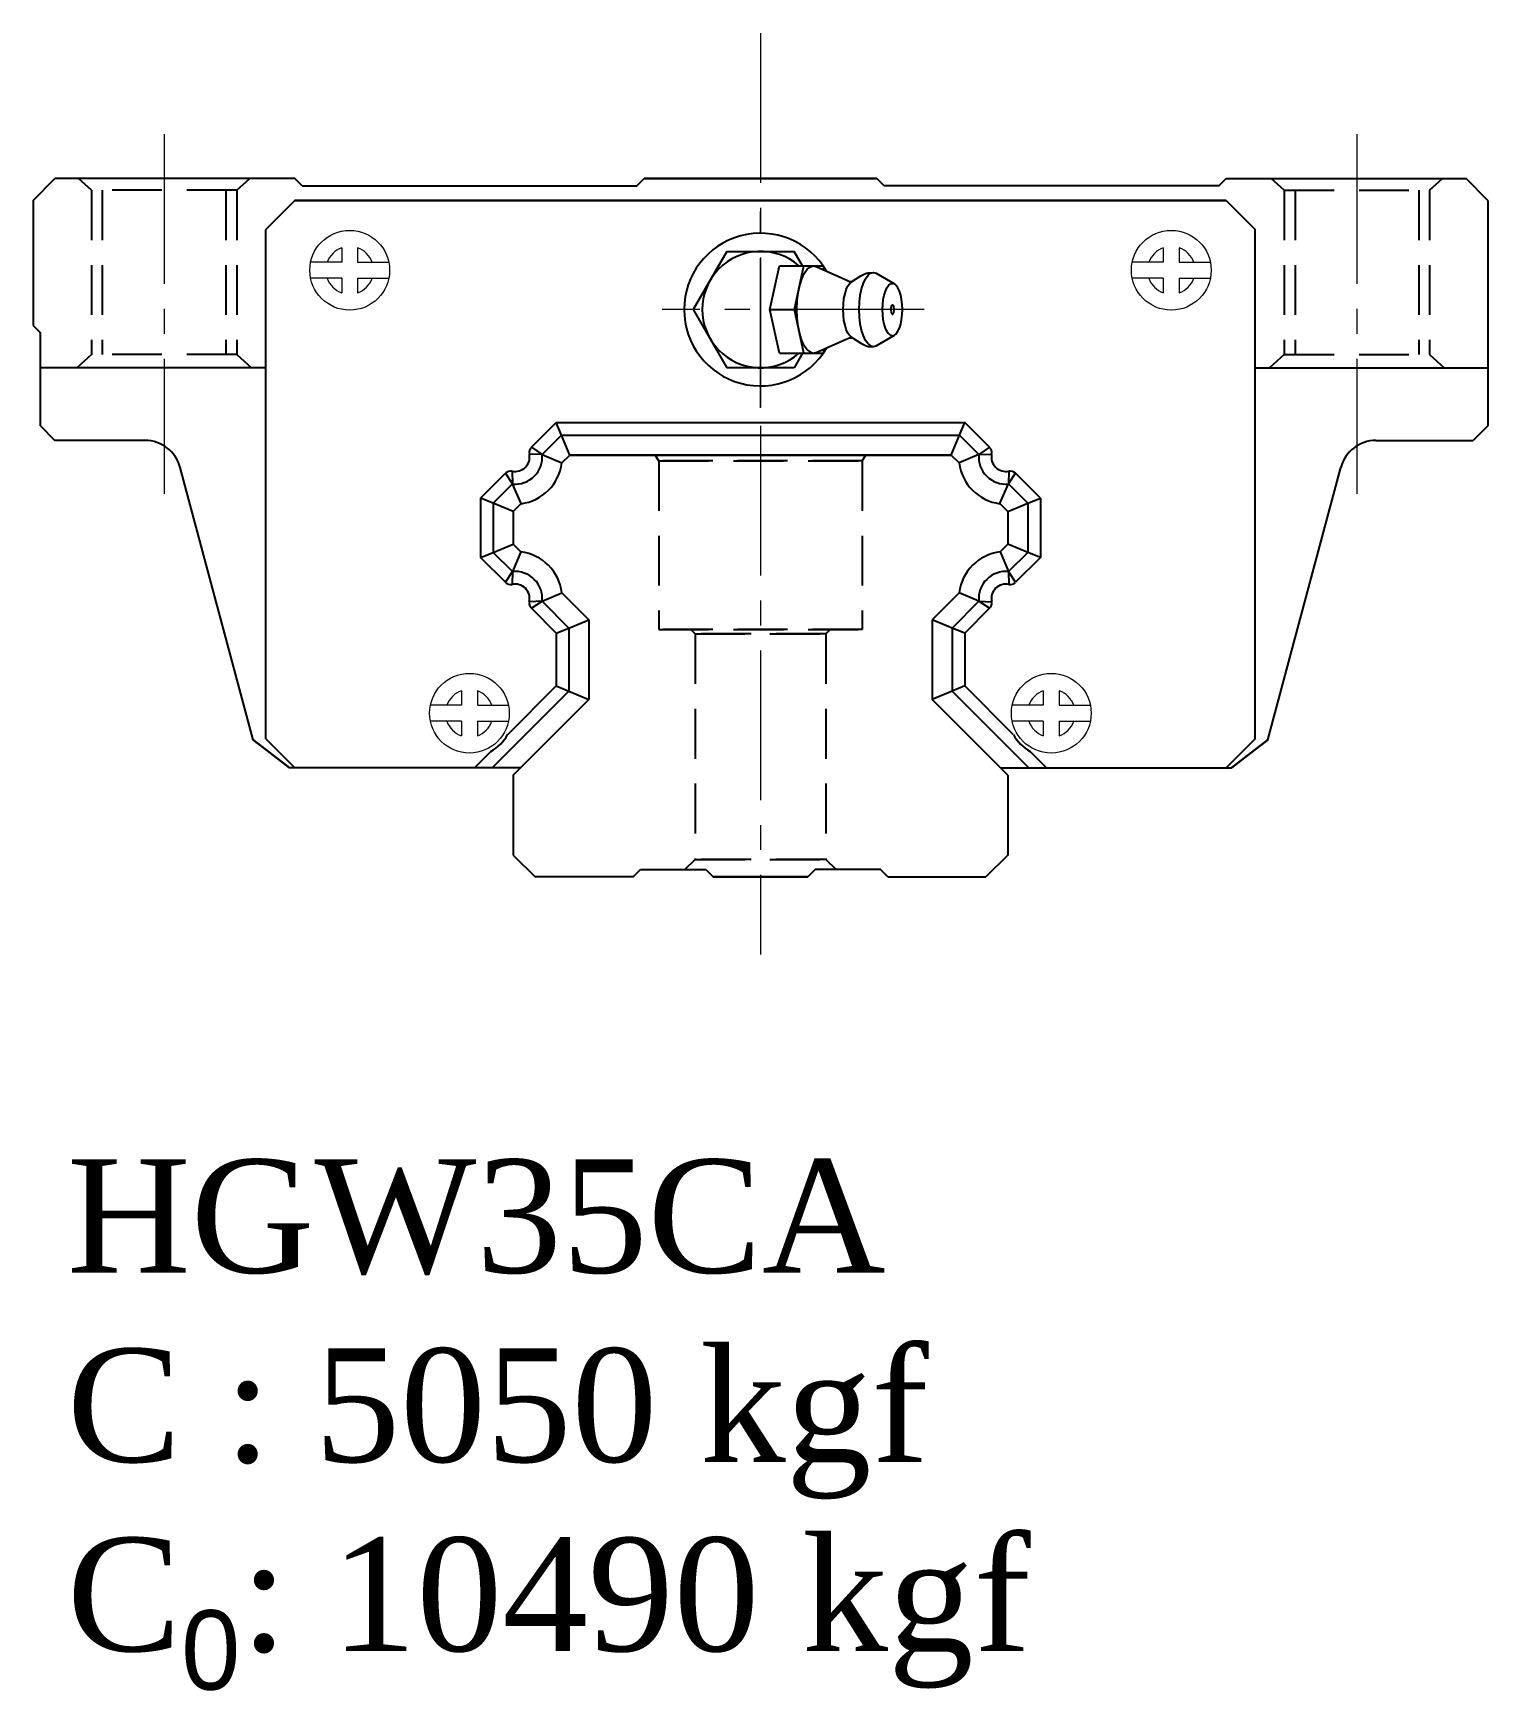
# Model space of a CAD drawing. Extents: x -50 to 289, y -63 to 183.
# Drawn here: x -50 to 50, y -63.4 to 50.5 of the extents above; entities that cross this region are included whole.
import ezdxf

# ---------------------------------------------------------------- set-up
doc = ezdxf.new("R2010")
doc.units = 0
doc.header["$LTSCALE"] = 2
doc.header["$MEASUREMENT"] = 0
doc.header["$PDSIZE"] = 0.001
doc.linetypes.add('CENTER2', pattern=[28.575, 19.05, -3.175, 3.175, -3.175])
doc.linetypes.add('DASHED2', pattern=[9.525, 6.35, -3.175])
doc.layers.get('0').update_dxf_attribs({"linetype": 'CONTINUOUS'})
doc.layers.add('中心線', color=4, linetype='CENTER2', lineweight=20)
doc.layers.add('指線', color=3, linetype='CONTINUOUS', lineweight=15)
doc.layers.add('虛線', color=6, linetype='DASHED2', plot=False)

msp = doc.modelspace()

# ---------------------------------------------------------------- linework, layer by layer
at = {"ltscale": 0.27}
for p, q in [((-50, 39, -12.5), (-48.5, 40.5, -12.5)), ((-50, 39, -12.5), (-48.5, 40.5, -12.5)), ((-32, 40.5, -12.5), (-48.5, 40.5, -12.5)), ((-32, 40.5, -12.5), (-48.5, 40.5, -12.5)), ((-31.5, 40, -12.5), (-32, 40.5, -12.5)), ((-31.5, 40, -12.5), (-32, 40.5, -12.5)), ((-31.5, 40, -12.5), (-8.5, 40, -12.5)), ((-31.5, 40, -12.5), (-8.5, 40, -12.5)), ((-8.5, 40, -12.5), (-8, 40.5, -12.5)), ((-8.5, 40, -12.5), (-8, 40.5, -12.5)), ((8, 40.5, -12.5), (-8, 40.5, -12.5)), ((-8, 40.5, -12.5), (8, 40.5, -12.5)), ((8.5, 40, -12.5), (8, 40.5, -12.5)), ((8.5, 40, -12.5), (8, 40.5, -12.5)), ((31.5, 40, -12.5), (8.5, 40, -12.5)), ((31.5, 40, -12.5), (8.5, 40, -12.5)), ((31.5, 40, -12.5), (32, 40.5, -12.5)), ((31.5, 40, -12.5), (32, 40.5, -12.5)), ((32, 40.5, -12.5), (48.5, 40.5, -12.5)), ((32, 40.5, -12.5), (48.5, 40.5, -12.5)), ((50, 39, -12.5), (48.5, 40.5, -12.5)), ((50, 39, -12.5), (48.5, 40.5, -12.5)), ((-50, 39, -12.5), (-50, 30.4, -12.5)), ((-32, 39, -12.5), (-34, 37, -12.5)), ((-32, 39, -12.5), (-34, 37, -12.5)), ((-32, 39, -12.5), (32, 39, -12.5)), ((32, 39, -12.5), (-32, 39, -12.5)), ((32, 39, -12.5), (34, 37, -12.5)), ((32, 39, -12.5), (34, 37, -12.5)), ((50, 39, -12.5), (50, 30.4, -12.5)), ((50, 39, -12.5), (50, 23.5, -12.5)), ((-34, 2, -12.5), (-34, 37, -12.5)), ((-34, 2, -12.5), (-34, 37, -12.5)), ((34, 2, -12.5), (34, 37, -12.5)), ((34, 2, -12.5), (34, 37, -12.5)), ((-2.31, 35.5, -12.5), (-4.62, 31.5, -12.5)), ((-2.31, 35.5, -12.5), (2.31, 35.5, -12.5)), ((2.89, 34.5, -12.5), (2.31, 35.5, -12.5)), ((0.64, 31.5, -12.5), (1.3, 34.5, -12.5)), ((1.3, 34.5, -12.5), (4.32, 34.5, -12.5)), ((2.33, 31.5, -12.5), (2.99, 34.5, -12.5)), ((3.01, 33.99, -12.5), (3.21, 34.27, -12.5)), ((3.21, 34.27, -12.5), (3.43, 34.44, -12.5)), ((3.43, 34.44, -12.5), (3.65, 34.5, -12.5)), ((3.65, 34.5, -12.5), (3.88, 34.44, -12.5)), ((3.88, 34.44, -12.5), (5.88, 33.54, -12.5)), ((4.38, 34.22, -12.5), (4.32, 34.5, -12.5)), ((2.59, 32.65, -12.5), (2.7, 33.17, -12.5)), ((2.7, 33.17, -12.5), (2.84, 33.62, -12.5)), ((2.84, 33.62, -12.5), (3.01, 33.99, -12.5)), ((5.88, 33.54, -12.5), (6.12, 33.44, -12.5)), ((5.9, 32.88, -12.5), (6.01, 33.12, -12.5)), ((6.01, 33.12, -12.5), (6.14, 33.3, -12.5)), ((6.12, 33.44, -12.5), (6.33, 33.45, -12.5)), ((6.14, 33.3, -12.5), (6.28, 33.41, -12.5)), ((6.28, 33.41, -12.5), (6.33, 33.45, -12.5)), ((6.33, 33.45, -12.5), (6.89, 33.81, -12.5)), ((6.72, 33.68, -12.5), (6.89, 33.81, -12.5)), ((6.89, 33.81, -12.5), (7.21, 33.98, -12.5)), ((6.95, 32.92, -12.5), (7.07, 33.31, -12.5)), ((7.07, 33.31, -12.5), (7.22, 33.62, -12.5)), ((7.21, 33.98, -12.5), (7.4, 34.03, -12.5)), ((7.22, 33.62, -12.5), (7.39, 33.86, -12.5)), ((7.39, 33.86, -12.5), (7.57, 34, -12.5)), ((7.4, 34.03, -12.5), (7.76, 34.05, -12.5)), ((7.57, 34, -12.5), (7.76, 34.05, -12.5)), ((7.76, 34.05, -12.5), (7.95, 34, -12.5)), ((7.95, 34, -12.5), (9.21, 33.26, -12.5)), ((8.69, 32.99, -12.5), (8.81, 33.16, -12.5)), ((8.81, 33.16, -12.5), (8.94, 33.26, -12.5)), ((8.94, 33.26, -12.5), (9.07, 33.29, -12.5)), ((9.07, 33.29, -12.5), (9.21, 33.26, -12.5)), ((9.21, 33.26, -12.5), (9.33, 33.16, -12.5)), ((9.45, 32.99, -12.5), (9.33, 33.16, -12.5)), ((2.5, 31.5, -12.5), (2.53, 32.09, -12.5)), ((2.53, 32.09, -12.5), (2.59, 32.65, -12.5)), ((5.7, 31.88, -12.5), (5.74, 32.25, -12.5)), ((5.74, 32.25, -12.5), (5.81, 32.58, -12.5)), ((5.81, 32.58, -12.5), (5.9, 32.88, -12.5)), ((6.79, 31.5, -12.5), (6.81, 32, -12.5)), ((6.81, 32, -12.5), (6.86, 32.48, -12.5)), ((6.86, 32.48, -12.5), (6.95, 32.92, -12.5)), ((8.4, 31.85, -12.5), (8.44, 32.19, -12.5)), ((8.44, 32.19, -12.5), (8.5, 32.5, -12.5)), ((8.5, 32.5, -12.5), (8.59, 32.77, -12.5)), ((8.59, 32.77, -12.5), (8.69, 32.99, -12.5)), ((9.56, 32.77, -12.5), (9.45, 32.99, -12.5)), ((9.64, 32.5, -12.5), (9.56, 32.77, -12.5)), ((9.7, 32.19, -12.5), (9.64, 32.5, -12.5)), ((9.74, 31.85, -12.5), (9.7, 32.19, -12.5)), ((-4.62, 31.5, -12.5), (-2.31, 27.5, -12.5)), ((0.64, 31.5, -12.5), (2.33, 31.5, -12.5)), ((1.3, 28.5, -12.5), (0.64, 31.5, -12.5)), ((2.99, 28.5, -12.5), (2.33, 31.5, -12.5)), ((2.53, 30.91, -12.5), (2.5, 31.5, -12.5)), ((2.59, 30.35, -12.5), (2.53, 30.91, -12.5)), ((5.68, 31.5, -12.5), (5.7, 31.88, -12.5)), ((5.7, 31.12, -12.5), (5.68, 31.5, -12.5)), ((5.74, 30.75, -12.5), (5.7, 31.12, -12.5)), ((6.81, 31, -12.5), (6.79, 31.5, -12.5)), ((6.86, 30.52, -12.5), (6.81, 31, -12.5)), ((8.39, 31.5, -12.5), (8.4, 31.85, -12.5)), ((8.4, 31.15, -12.5), (8.39, 31.5, -12.5)), ((8.44, 30.81, -12.5), (8.4, 31.15, -12.5)), ((8.5, 30.5, -12.5), (8.44, 30.81, -12.5)), ((9.64, 30.5, -12.5), (9.7, 30.81, -12.5)), ((9.7, 30.81, -12.5), (9.74, 31.15, -12.5)), ((9.76, 31.5, -12.5), (9.74, 31.85, -12.5)), ((9.74, 31.15, -12.5), (9.76, 31.5, -12.5)), ((-50, 30.4, -12.5), (-49.5, 29.9, -12.5)), ((-49.5, 23.5, -12.5), (-49.5, 29.9, -12.5)), ((2.7, 29.83, -12.5), (2.59, 30.35, -12.5)), ((2.84, 29.38, -12.5), (2.7, 29.83, -12.5)), ((5.81, 30.42, -12.5), (5.74, 30.75, -12.5)), ((5.9, 30.12, -12.5), (5.81, 30.42, -12.5)), ((6.01, 29.88, -12.5), (5.9, 30.12, -12.5)), ((6.14, 29.7, -12.5), (6.01, 29.88, -12.5)), ((6.14, 29.7, -12.5), (6.28, 29.59, -12.5)), ((6.95, 30.08, -12.5), (6.86, 30.52, -12.5)), ((7.07, 29.69, -12.5), (6.95, 30.08, -12.5)), ((7.22, 29.38, -12.5), (7.07, 29.69, -12.5)), ((7.95, 29, -12.5), (9.21, 29.74, -12.5)), ((8.59, 30.23, -12.5), (8.5, 30.5, -12.5)), ((8.69, 30.01, -12.5), (8.59, 30.23, -12.5)), ((8.81, 29.84, -12.5), (8.69, 30.01, -12.5)), ((8.8, 29.86, -12.5), (8.8, 29.86, -12.5)), ((8.81, 29.84, -12.5), (8.94, 29.74, -12.5)), ((8.94, 29.74, -12.5), (9.07, 29.71, -12.5)), ((9.07, 29.71, -12.5), (9.21, 29.74, -12.5)), ((9.21, 29.74, -12.5), (9.33, 29.84, -12.5)), ((9.33, 29.84, -12.5), (9.45, 30.01, -12.5)), ((9.45, 30.01, -12.5), (9.56, 30.23, -12.5)), ((9.56, 30.23, -12.5), (9.64, 30.5, -12.5)), ((1.3, 28.5, -12.5), (4.32, 28.5, -12.5)), ((2.89, 28.5, -12.5), (2.31, 27.5, -12.5)), ((3.01, 29.01, -12.5), (2.84, 29.38, -12.5)), ((3.21, 28.73, -12.5), (3.01, 29.01, -12.5)), ((3.21, 28.73, -12.5), (3.43, 28.56, -12.5)), ((3.43, 28.56, -12.5), (3.65, 28.5, -12.5)), ((3.65, 28.5, -12.5), (3.88, 28.56, -12.5)), ((3.88, 28.56, -12.5), (5.88, 29.46, -12.5)), ((4.32, 28.5, -12.5), (4.38, 28.78, -12.5)), ((5.88, 29.46, -12.5), (6.12, 29.56, -12.5)), ((6.07, 29.56, -12.5), (6.12, 29.56, -12.5)), ((6.12, 29.56, -12.5), (6.33, 29.55, -12.5)), ((6.28, 29.59, -12.5), (6.33, 29.55, -12.5)), ((6.33, 29.55, -12.5), (6.89, 29.19, -12.5)), ((6.89, 29.19, -12.5), (7.21, 29.02, -12.5)), ((7.21, 29.02, -12.5), (7.4, 28.97, -12.5)), ((7.39, 29.14, -12.5), (7.22, 29.38, -12.5)), ((7.39, 29.14, -12.5), (7.57, 29, -12.5)), ((7.4, 28.97, -12.5), (7.76, 28.95, -12.5)), ((7.57, 29, -12.5), (7.76, 28.95, -12.5)), ((7.76, 28.95, -12.5), (7.95, 29, -12.5)), ((-34, 27.5, -12.5), (-49.5, 27.5, -12.5)), ((2.31, 27.5, -12.5), (-2.31, 27.5, -12.5)), ((34, 27.5, -12.5), (49.5, 27.5, -12.5)), ((-49.5, 23.5, -12.5), (-48.5, 22.5, -12.5)), ((-15.75, 22.03, -12.5), (-14.04, 23.74, -12.5)), ((-15.01, 21.54, -12.5), (-13.68, 22.87, -12.5)), ((-14.04, 23.74, -12.5), (14.04, 23.74, -12.5)), ((-13.68, 22.87, -12.5), (-14.04, 23.74, -12.5)), ((-13.68, 22.87, -12.5), (13.68, 22.87, -12.5)), ((-13.11, 21.5, -12.5), (-13.68, 22.87, -12.5)), ((13.11, 21.5, -12.5), (13.68, 22.87, -12.5)), ((13.68, 22.87, -12.5), (14.04, 23.74, -12.5)), ((15.01, 21.54, -12.5), (13.68, 22.87, -12.5)), ((15.75, 22.03, -12.5), (14.04, 23.74, -12.5)), ((50, 23.5, -12.5), (49, 22.5, -12.5)), ((-42.31, 22.5, -12.5), (-48.5, 22.5, -12.5)), ((-15.75, 22.03, -12.5), (-15.01, 21.54, -12.5)), ((15.75, 22.03, -12.5), (15.01, 21.54, -12.5)), ((42.31, 22.5, -12.5), (48.5, 22.5, -12.5)), ((42.31, 22.5, -12.5), (49, 22.5, -12.5)), ((-34.88, 1.93, -12.5), (-39.9, 20.65, -12.5)), ((-34.88, 1.93, -12.5), (-39.9, 20.65, -12.5)), ((-15.01, 21.54, -12.5), (-15.89, 21.57, -12.5)), ((-15.01, 21.54, -12.5), (-13.65, 20.96, -12.5)), ((-13.65, 20.96, -12.5), (-13.11, 21.5, -12.5)), ((-13.65, 20.96, -12.5), (-13.11, 21.5, -12.5)), ((-13.65, 20.96, -12.5), (-13.11, 21.5, -12.5)), ((-13.65, 20.96, -12.5), (-13.11, 21.5, -12.5)), ((-13.65, 20.96, -12.5), (-13.11, 21.5, -12.5)), ((-13.65, 20.96, -12.5), (-13.11, 21.5, -12.5)), ((-13.11, 21.5, -12.5), (13.11, 21.5, -12.5)), ((13.11, 21.5, -12.5), (-13.11, 21.5, -12.5)), ((-13.11, 21.5, -12.5), (13.11, 21.5, -12.5)), ((13.11, 21.5, -12.5), (-13.11, 21.5, -12.5)), ((13.11, 21.5, -12.5), (-13.11, 21.5, -12.5)), ((-13.11, 21.5, -12.5), (13.11, 21.5, -12.5)), ((13.65, 20.96, -12.5), (13.11, 21.5, -12.5)), ((13.65, 20.96, -12.5), (13.11, 21.5, -12.5)), ((13.65, 20.96, -12.5), (13.11, 21.5, -12.5)), ((13.65, 20.96, -12.5), (13.11, 21.5, -12.5)), ((13.65, 20.96, -12.5), (13.11, 21.5, -12.5)), ((13.65, 20.96, -12.5), (13.11, 21.5, -12.5)), ((15.01, 21.54, -12.5), (13.65, 20.96, -12.5)), ((15.01, 21.54, -12.5), (15.89, 21.57, -12.5)), ((34.88, 1.93, -12.5), (39.9, 20.65, -12.5)), ((34.88, 1.93, -12.5), (39.9, 20.65, -12.5)), ((-19.24, 18.54, -12.5), (-17.52, 20.25, -12.5)), ((-18.37, 18.18, -12.5), (-17.04, 19.51, -12.5)), ((-17.04, 19.51, -12.5), (-17.52, 20.25, -12.5)), ((-17.07, 20.39, -12.5), (-17.04, 19.51, -12.5)), ((-16.45, 18.16, -12.5), (-17.04, 19.51, -12.5)), ((16.45, 18.16, -12.5), (17.04, 19.51, -12.5)), ((17.07, 20.39, -12.5), (17.04, 19.51, -12.5)), ((17.04, 19.51, -12.5), (17.52, 20.25, -12.5)), ((18.37, 18.18, -12.5), (17.04, 19.51, -12.5)), ((19.24, 18.54, -12.5), (17.52, 20.25, -12.5)), ((-19.24, 18.54, -12.5), (-19.24, 14.45, -12.5)), ((-18.37, 18.18, -12.5), (-19.24, 18.54, -12.5)), ((18.37, 18.18, -12.5), (19.24, 18.54, -12.5)), ((19.24, 18.54, -12.5), (19.24, 14.45, -12.5)), ((-18.37, 18.18, -12.5), (-18.37, 14.81, -12.5)), ((-17, 17.61, -12.5), (-18.37, 18.18, -12.5)), ((-17, 17.61, -12.5), (-16.45, 18.16, -12.5)), ((-17, 17.61, -12.5), (-16.45, 18.16, -12.5)), ((-17, 17.61, -12.5), (-16.45, 18.16, -12.5)), ((-17, 17.61, -12.5), (-16.45, 18.16, -12.5)), ((-17, 17.61, -12.5), (-16.45, 18.16, -12.5)), ((-17, 17.61, -12.5), (-16.45, 18.16, -12.5)), ((-17, 17.61, -12.5), (-17, 15.38, -12.5)), ((-17, 17.61, -12.5), (-17, 15.38, -12.5)), ((-17, 17.61, -12.5), (-17, 15.38, -12.5)), ((-17, 17.61, -12.5), (-17, 15.38, -12.5)), ((-17, 17.61, -12.5), (-17, 15.38, -12.5)), ((-17, 17.61, -12.5), (-17, 15.38, -12.5)), ((17, 17.61, -12.5), (16.45, 18.16, -12.5)), ((17, 17.61, -12.5), (16.45, 18.16, -12.5)), ((17, 17.61, -12.5), (16.45, 18.16, -12.5)), ((17, 17.61, -12.5), (16.45, 18.16, -12.5)), ((17, 17.61, -12.5), (16.45, 18.16, -12.5)), ((17, 17.61, -12.5), (16.45, 18.16, -12.5)), ((17, 17.61, -12.5), (18.37, 18.18, -12.5)), ((17, 17.61, -12.5), (17, 15.38, -12.5)), ((17, 17.61, -12.5), (17, 15.38, -12.5)), ((17, 17.61, -12.5), (17, 15.38, -12.5)), ((17, 17.61, -12.5), (17, 15.38, -12.5)), ((17, 17.61, -12.5), (17, 15.38, -12.5)), ((17, 17.61, -12.5), (17, 15.38, -12.5)), ((18.37, 18.18, -12.5), (18.37, 14.81, -12.5)), ((-18.37, 14.81, -12.5), (-17, 15.38, -12.5)), ((-16.47, 14.85, -12.5), (-17.05, 13.49, -12.5)), ((-17, 15.38, -12.5), (-16.47, 14.85, -12.5)), ((-17, 15.38, -12.5), (-16.47, 14.85, -12.5)), ((-17, 15.38, -12.5), (-16.47, 14.85, -12.5)), ((-17, 15.38, -12.5), (-16.47, 14.85, -12.5)), ((-17, 15.38, -12.5), (-16.47, 14.85, -12.5)), ((-17, 15.38, -12.5), (-16.47, 14.85, -12.5)), ((17, 15.38, -12.5), (16.47, 14.85, -12.5)), ((17, 15.38, -12.5), (16.47, 14.85, -12.5)), ((17, 15.38, -12.5), (16.47, 14.85, -12.5)), ((17, 15.38, -12.5), (16.47, 14.85, -12.5)), ((17, 15.38, -12.5), (16.47, 14.85, -12.5)), ((17, 15.38, -12.5), (16.47, 14.85, -12.5)), ((16.47, 14.85, -12.5), (17.05, 13.49, -12.5)), ((18.37, 14.81, -12.5), (17, 15.38, -12.5)), ((-19.24, 14.45, -12.5), (-18.37, 14.81, -12.5)), ((-19.24, 14.45, -12.5), (-17.53, 12.75, -12.5)), ((-18.37, 14.81, -12.5), (-17.05, 13.49, -12.5)), ((18.37, 14.81, -12.5), (17.05, 13.49, -12.5)), ((19.24, 14.45, -12.5), (17.53, 12.75, -12.5)), ((19.24, 14.45, -12.5), (18.37, 14.81, -12.5)), ((-17.53, 12.75, -12.5), (-17.05, 13.49, -12.5)), ((-17.05, 13.49, -12.5), (-17.08, 12.61, -12.5)), ((17.05, 13.49, -12.5), (17.08, 12.61, -12.5)), ((17.53, 12.75, -12.5), (17.05, 13.49, -12.5)), ((-15.01, 11.45, -12.5), (-15.89, 11.42, -12.5)), ((-15.75, 10.97, -12.5), (-15.01, 11.45, -12.5)), ((-15.01, 11.45, -12.5), (-13.65, 12.03, -12.5)), ((-15.01, 11.45, -12.5), (-13.17, 9.61, -12.5)), ((-13.65, 12.03, -12.5), (-11.8, 10.18, -12.5)), ((-13.65, 12.03, -12.5), (-11.8, 10.18, -12.5)), ((-13.65, 12.03, -12.5), (-11.8, 10.18, -12.5)), ((-13.65, 12.03, -12.5), (-11.8, 10.18, -12.5)), ((-13.65, 12.03, -12.5), (-11.8, 10.18, -12.5)), ((-13.65, 12.03, -12.5), (-11.8, 10.18, -12.5)), ((13.65, 12.03, -12.5), (11.8, 10.18, -12.5)), ((13.65, 12.03, -12.5), (11.8, 10.18, -12.5)), ((13.65, 12.03, -12.5), (11.8, 10.18, -12.5)), ((13.65, 12.03, -12.5), (11.8, 10.18, -12.5)), ((13.65, 12.03, -12.5), (11.8, 10.18, -12.5)), ((13.65, 12.03, -12.5), (11.8, 10.18, -12.5)), ((15.01, 11.45, -12.5), (13.17, 9.61, -12.5)), ((15.01, 11.45, -12.5), (13.65, 12.03, -12.5)), ((15.01, 11.45, -12.5), (15.89, 11.42, -12.5)), ((15.75, 10.97, -12.5), (15.01, 11.45, -12.5)), ((-15.75, 10.97, -12.5), (-14.04, 9.25, -12.5)), ((15.75, 10.97, -12.5), (14.04, 9.25, -12.5)), ((-14.04, 9.25, -12.5), (-13.17, 9.61, -12.5)), ((-14.04, 9.25, -12.5), (-14.04, 5.63, -12.5)), ((-13.17, 9.61, -12.5), (-11.8, 10.18, -12.5)), ((-13.17, 9.61, -12.5), (-13.17, 5.27, -12.5)), ((-11.8, 10.18, -12.5), (-11.8, 4.7, -12.5)), ((-11.8, 10.18, -12.5), (-11.8, 4.7, -12.5)), ((-11.8, 10.18, -12.5), (-11.8, 4.7, -12.5)), ((-11.8, 10.18, -12.5), (-11.8, 4.7, -12.5)), ((-11.8, 10.18, -12.5), (-11.8, 4.7, -12.5)), ((-11.8, 10.18, -12.5), (-11.8, 4.7, -12.5)), ((11.8, 10.18, -12.5), (11.8, 4.7, -12.5)), ((11.8, 10.18, -12.5), (11.8, 4.7, -12.5)), ((11.8, 10.18, -12.5), (11.8, 4.7, -12.5)), ((11.8, 10.18, -12.5), (11.8, 4.7, -12.5)), ((11.8, 10.18, -12.5), (11.8, 4.7, -12.5)), ((11.8, 10.18, -12.5), (11.8, 4.7, -12.5)), ((13.17, 9.61, -12.5), (11.8, 10.18, -12.5)), ((13.17, 9.61, -12.5), (13.17, 5.27, -12.5)), ((14.04, 9.25, -12.5), (13.17, 9.61, -12.5)), ((14.04, 9.25, -12.5), (14.04, 5.63, -12.5)), ((-18.44, 0, -12.5), (-13.17, 5.27, -12.5)), ((-17.38, 2.29, -12.5), (-14.04, 5.63, -12.5)), ((-17, -0.5, -12.5), (-11.8, 4.7, -12.5)), ((-16.5, 0, -12.5), (-11.8, 4.7, -12.5)), ((-14.04, 5.63, -12.5), (-13.17, 5.27, -12.5)), ((-13.17, 5.27, -12.5), (-11.8, 4.7, -12.5)), ((13.17, 5.27, -12.5), (11.8, 4.7, -12.5)), ((17, -0.5, -12.5), (11.8, 4.7, -12.5)), ((16.5, 0, -12.5), (11.8, 4.7, -12.5)), ((14.04, 5.63, -12.5), (13.17, 5.27, -12.5)), ((18.44, 0, -12.5), (13.17, 5.27, -12.5)), ((17.38, 2.29, -12.5), (14.04, 5.63, -12.5)), ((-34.88, 1.93, -12.5), (-32.37, 0, -12.5)), ((-32.37, 0, -12.5), (-34.88, 1.93, -12.5)), ((-34, 2, -12.5), (-32, 0, -12.5)), ((-34, 2, -12.5), (-32, 0, -12.5)), ((34, 2, -12.5), (32, 0, -12.5)), ((34, 2, -12.5), (32, 0, -12.5)), ((32.37, 0, -12.5), (34.88, 1.93, -12.5)), ((34.88, 1.93, -12.5), (32.37, 0, -12.5)), ((-24, 0, -12.5), (-32.37, 0, -12.5)), ((-24, 0, -12.5), (-32.37, 0, -12.5)), ((-16.5, 0, -12.5), (-32, 0, -12.5)), ((-16.5, 0, -12.5), (-32, 0, -12.5)), ((-19.67, 0, -12.5), (-18.54, 1.13, -12.5)), ((16.5, 0, -12.5), (32, 0, -12.5)), ((16.5, 0, -12.5), (32, 0, -12.5)), ((19.67, 0, -12.5), (18.54, 1.13, -12.5)), ((24, 0, -12.5), (32.37, 0, -12.5)), ((24, 0, -12.5), (32.37, 0, -12.5)), ((-17, -0.5, -12.5), (-17, -6, -12.5)), ((-17, -0.5, -12.5), (-17, -6, -12.5)), ((17, -0.5, -12.5), (17, -6, -12.5)), ((17, -0.5, -12.5), (17, -6, -12.5)), ((-17, -6, -12.5), (-15.5, -7.5, -12.5)), ((-17, -6, -12.5), (-15.5, -7.5, -12.5)), ((17, -6, -12.5), (15.5, -7.5, -12.5)), ((17, -6, -12.5), (15.5, -7.5, -12.5)), ((-8.75, -7.5, -12.5), (-15.5, -7.5, -12.5)), ((-8.75, -7.5, -12.5), (-15.5, -7.5, -12.5)), ((-8.75, -7.5, -12.5), (-8.25, -7, -12.5)), ((-8.75, -7.5, -12.5), (-8.25, -7, -12.5)), ((-8.25, -7, -12.5), (-3.75, -7, -12.5)), ((-8.25, -7, -12.5), (-3.75, -7, -12.5)), ((-3.75, -7, -12.5), (-3.25, -7.5, -12.5)), ((-3.75, -7, -12.5), (-3.25, -7.5, -12.5)), ((-3.25, -7.5, -12.5), (3.25, -7.5, -12.5)), ((3.25, -7.5, -12.5), (-3.25, -7.5, -12.5)), ((3.75, -7, -12.5), (3.25, -7.5, -12.5)), ((3.75, -7, -12.5), (3.25, -7.5, -12.5)), ((8.25, -7, -12.5), (3.75, -7, -12.5)), ((8.25, -7, -12.5), (3.75, -7, -12.5)), ((8.75, -7.5, -12.5), (8.25, -7, -12.5)), ((8.75, -7.5, -12.5), (8.25, -7, -12.5)), ((8.75, -7.5, -12.5), (15.5, -7.5, -12.5)), ((8.75, -7.5, -12.5), (15.5, -7.5, -12.5))]:
    msp.add_line(p, q, dxfattribs=at)
at = {"ltscale": 0.27, "elevation": -12.5}
msp.add_lwpolyline([(8.95, 31.5), (8.99, 31.28), (9.02, 31.22), (9.05, 31.19), (9.09, 31.19), (9.13, 31.22), (9.16, 31.28), (9.19, 31.41), (9.19, 31.5), (9.16, 31.72), (9.12, 31.78), (9.09, 31.81), (9.05, 31.81), (9.02, 31.78), (8.99, 31.72), (8.96, 31.59), (8.95, 31.5)], dxfattribs=at)
at = {"ltscale": 0.27}
for centre, radius, start, end in [((0, 31.5, -12.5), 5.25, 30.2433, 329.7567), ((0, 31.5, -12.5), 4, 48.5904, 311.4096), ((-42.31, 20, -12.5), 2.5, 15, 90), ((-42.31, 20, -12.5), 2.5, 15, 90), ((-15.4, 21.67, -12.5), 0.5, 135, 191.6369), ((15.4, 21.67, -12.5), 0.5, 348.3631, 45), ((42.31, 20, -12.5), 2.5, 90, 165), ((42.31, 20, -12.5), 2.5, 90, 165), ((-16.87, 21.37, -12.5), 1, 258.3631, 11.6369), ((-16.87, 21.37, -12.5), 1.87, 264.658, 5.342), ((-16.87, 21.37, -12.5), 3.24, 277.3352, 352.6648), ((-16.87, 21.37, -12.5), 3.24, 277.3352, 352.6648), ((-16.87, 21.37, -12.5), 3.24, 277.3352, 352.6648), ((-16.87, 21.37, -12.5), 3.24, 277.3352, 352.6648), ((-16.87, 21.37, -12.5), 3.24, 277.3352, 352.6648), ((-16.87, 21.37, -12.5), 3.24, 277.3352, 352.6648), ((16.87, 21.37, -12.5), 3.24, 187.3352, 262.6648), ((16.87, 21.37, -12.5), 3.24, 187.3352, 262.6648), ((16.87, 21.37, -12.5), 3.24, 187.3352, 262.6648), ((16.87, 21.37, -12.5), 3.24, 187.3352, 262.6648), ((16.87, 21.37, -12.5), 3.24, 187.3352, 262.6648), ((16.87, 21.37, -12.5), 3.24, 187.3352, 262.6648), ((16.87, 21.37, -12.5), 1.87, 174.658, 275.342), ((16.87, 21.37, -12.5), 1, 168.3631, 281.6369), ((-17.17, 19.9, -12.5), 0.5, 78.3631, 135), ((17.17, 19.9, -12.5), 0.5, 45, 101.6369), ((-16.87, 11.63, -12.5), 3.24, 7.1106, 82.8894), ((-16.87, 11.63, -12.5), 3.24, 7.1106, 82.8894), ((-16.87, 11.63, -12.5), 3.24, 7.1106, 82.8894), ((-16.87, 11.63, -12.5), 3.24, 7.1106, 82.8894), ((-16.87, 11.63, -12.5), 3.24, 7.1106, 82.8894), ((-16.87, 11.63, -12.5), 3.24, 7.1106, 82.8894), ((16.87, 11.63, -12.5), 3.24, 97.1106, 172.8894), ((16.87, 11.63, -12.5), 3.24, 97.1106, 172.8894), ((16.87, 11.63, -12.5), 3.24, 97.1106, 172.8894), ((16.87, 11.63, -12.5), 3.24, 97.1106, 172.8894), ((16.87, 11.63, -12.5), 3.24, 97.1106, 172.8894), ((16.87, 11.63, -12.5), 3.24, 97.1106, 172.8894), ((-17.18, 13.1, -12.5), 0.5, 225, 281.9918), ((-16.87, 11.63, -12.5), 1, 348.0082, 101.9918), ((-16.87, 11.63, -12.5), 1.87, 354.3486, 95.6514), ((16.87, 11.63, -12.5), 1.87, 84.3486, 185.6514), ((16.87, 11.63, -12.5), 1, 78.0082, 191.9918), ((17.18, 13.1, -12.5), 0.5, 258.0082, 315), ((-15.4, 11.32, -12.5), 0.5, 168.0082, 225), ((15.4, 11.32, -12.5), 0.5, 315, 11.9918), ((-20, 3.75, -12.5), 3, 299.2129, 330.7873), ((20, 3.75, -12.5), 3, 209.2127, 240.7871)]:
    msp.add_arc(centre, radius, start, end, dxfattribs=at)
msp.add_point((9.76, 31.5, -12.5))
at = {"layer": '中心線', "ltscale": 0.27}
for p, q in [((0, 50.5), (0, 17.5)), ((-41, 43.55, -12.5), (-41, 18.83, -12.5)), ((-41, 43.55, -12.5), (-41, 18.83, -12.5)), ((41, 43.55, -12.5), (41, 18.83, -12.5)), ((41, 43.55, -12.5), (41, 18.83, -12.5)), ((0, 24.75, -12.5), (0, 38.25, -12.5)), ((11.26, 31.5, -12.5), (-6.75, 31.5, -12.5)), ((0, 23.5, -12.5), (0, -12.84, -12.5))]:
    msp.add_line(p, q, dxfattribs=at)
at = {"layer": '指線', "ltscale": 0.27}
for p, q in [((-28.79, 35.75), (-28.79, 34.75)), ((-27.7, 35.75), (-27.7, 34.75)), ((27.69, 35.75), (27.69, 34.75)), ((28.79, 35.75), (28.79, 34.75)), ((-28.79, 34.75), (-30.93, 34.75)), ((-27.7, 34.75), (-25.56, 34.75)), ((27.69, 34.75), (25.56, 34.75)), ((28.79, 34.75), (30.93, 34.75)), ((-28.79, 33.65), (-30.93, 33.65)), ((-28.79, 33.65), (-28.79, 32.65)), ((-27.7, 33.65), (-25.56, 33.65)), ((-27.7, 33.65), (-27.7, 32.65)), ((27.69, 33.65), (25.56, 33.65)), ((27.69, 33.65), (27.69, 32.65)), ((28.79, 33.65), (30.93, 33.65)), ((28.79, 33.65), (28.79, 32.65)), ((-20.56, 5.3), (-20.56, 4.3)), ((-19.46, 5.3), (-19.46, 4.3)), ((19.44, 5.3), (19.44, 4.3)), ((20.54, 5.3), (20.54, 4.3)), ((-20.56, 4.3), (-22.69, 4.3)), ((-19.46, 4.3), (-17.32, 4.3)), ((19.44, 4.3), (17.31, 4.3)), ((20.54, 4.3), (22.68, 4.3)), ((-20.56, 3.2), (-22.69, 3.2)), ((-20.56, 3.2), (-20.56, 2.2)), ((-19.46, 3.2), (-19.46, 2.2)), ((-19.46, 3.2), (-17.32, 3.2)), ((19.44, 3.2), (17.31, 3.2)), ((19.44, 3.2), (19.44, 2.2)), ((20.54, 3.2), (20.54, 2.2)), ((20.54, 3.2), (22.68, 3.2))]:
    msp.add_line(p, q, dxfattribs=at)
for centre in [(-28.24, 34.2), (28.24, 34.2), (-20.01, 3.75), (19.99, 3.75)]:
    msp.add_circle(centre, 2.74, dxfattribs=at)
for centre, start, end in [((-28.24, 34.2), 109.552, 160.5125), ((-28.24, 34.2), 19.4697, 70.5928), ((28.24, 34.2), 109.552, 160.5125), ((28.24, 34.2), 19.4697, 70.5928), ((-28.24, 34.2), 199.4718, 250.4303), ((-28.24, 34.2), 289.3895, 340.5105), ((28.24, 34.2), 199.4718, 250.4303), ((28.24, 34.2), 289.3895, 340.5105), ((-20.01, 3.75), 109.552, 160.5125), ((-20.01, 3.75), 19.4697, 70.5928), ((19.99, 3.75), 109.552, 160.5125), ((19.99, 3.75), 19.4697, 70.5928), ((-20.01, 3.75), 199.4718, 250.4303), ((-20.01, 3.75), 289.3895, 340.5105), ((19.99, 3.75), 199.4718, 250.4303), ((19.99, 3.75), 289.3895, 340.5105)]:
    msp.add_arc(centre, 1.64, start, end, dxfattribs=at)
at = {"layer": '虛線', "ltscale": 0.27}
for p, q in [((-46, 39.7, -12.5), (-46.89, 40.5, -12.5)), ((-46, 39.7, -12.5), (-46.89, 40.5, -12.5)), ((-36, 39.7, -12.5), (-35.11, 40.5, -12.5)), ((-36, 39.7, -12.5), (-35.11, 40.5, -12.5)), ((36, 39.7, -12.5), (35.11, 40.5, -12.5)), ((36, 39.7, -12.5), (35.11, 40.5, -12.5)), ((46, 39.7, -12.5), (46.89, 40.5, -12.5)), ((46, 39.7, -12.5), (46.89, 40.5, -12.5)), ((-36, 39.7, -12.5), (-46, 39.7, -12.5)), ((-36, 39.7, -12.5), (-46, 39.7, -12.5)), ((-46, 39.7, -12.5), (-46, 28.4, -12.5)), ((-46, 39.7, -12.5), (-46, 28.4, -12.5)), ((-45.25, 39.7, -12.5), (-45.25, 28.4, -12.5)), ((-45.25, 39.7, -12.5), (-45.25, 28.4, -12.5)), ((-36.75, 39.7, -12.5), (-36.75, 28.4, -12.5)), ((-36.75, 39.7, -12.5), (-36.75, 28.4, -12.5)), ((-36, 39.7, -12.5), (-36, 28.4, -12.5)), ((-36, 39.7, -12.5), (-36, 28.4, -12.5)), ((36, 39.7, -12.5), (36, 28.4, -12.5)), ((36, 39.7, -12.5), (36, 28.4, -12.5)), ((36, 39.7, -12.5), (46, 39.7, -12.5)), ((36, 39.7, -12.5), (46, 39.7, -12.5)), ((36.75, 39.7, -12.5), (36.75, 28.4, -12.5)), ((36.75, 39.7, -12.5), (36.75, 28.4, -12.5)), ((45.25, 39.7, -12.5), (45.25, 28.4, -12.5)), ((45.25, 39.7, -12.5), (45.25, 28.4, -12.5)), ((46, 39.7, -12.5), (46, 28.4, -12.5)), ((46, 39.7, -12.5), (46, 28.4, -12.5)), ((-34, 27.5, -12.5), (-49.5, 27.5, -12.5)), ((-46, 28.4, -12.5), (-47, 27.5, -12.5)), ((-46, 28.4, -12.5), (-47, 27.5, -12.5)), ((-36, 28.4, -12.5), (-46, 28.4, -12.5)), ((-36, 28.4, -12.5), (-46, 28.4, -12.5)), ((-36, 28.4, -12.5), (-35, 27.5, -12.5)), ((-36, 28.4, -12.5), (-35, 27.5, -12.5)), ((34, 27.5, -12.5), (50, 27.5, -12.5)), ((36, 28.4, -12.5), (35, 27.5, -12.5)), ((36, 28.4, -12.5), (35, 27.5, -12.5)), ((36, 28.4, -12.5), (46, 28.4, -12.5)), ((36, 28.4, -12.5), (46, 28.4, -12.5)), ((46, 28.4, -12.5), (47, 27.5, -12.5)), ((46, 28.4, -12.5), (47, 27.5, -12.5)), ((-7, 21.1, -12.5), (-7.23, 21.5, -12.5)), ((-7, 21.1, -12.5), (-7.23, 21.5, -12.5)), ((-7, 21.1, -12.5), (-7, 9.5, -12.5)), ((-7, 21.1, -12.5), (-7, 9.5, -12.5)), ((7, 21.1, -12.5), (-7, 21.1, -12.5)), ((-7, 21.1, -12.5), (7, 21.1, -12.5)), ((7, 21.1, -12.5), (7.23, 21.5, -12.5)), ((7, 21.1, -12.5), (7.23, 21.5, -12.5)), ((7, 21.1, -12.5), (7, 9.5, -12.5)), ((7, 21.1, -12.5), (7, 9.5, -12.5)), ((-7, 9.5, -12.5), (7, 9.5, -12.5)), ((7, 9.5, -12.5), (-7, 9.5, -12.5)), ((-4.8, 9.5, -12.5), (-4.5, 9.2, -12.5)), ((-4.8, 9.5, -12.5), (-4.5, 9.2, -12.5)), ((-4.5, 9.2, -12.5), (-4.5, -6.3, -12.5)), ((-4.5, 9.2, -12.5), (-4.5, -6.3, -12.5)), ((-4.5, 9.2, -12.5), (4.5, 9.2, -12.5)), ((4.5, 9.2, -12.5), (-4.5, 9.2, -12.5)), ((4.8, 9.5, -12.5), (4.5, 9.2, -12.5)), ((4.8, 9.5, -12.5), (4.5, 9.2, -12.5)), ((4.5, 9.2, -12.5), (4.5, -6.3, -12.5)), ((4.5, 9.2, -12.5), (4.5, -6.3, -12.5)), ((-5.2, -7, -12.5), (-4.5, -6.3, -12.5)), ((-4.5, -6.3, -12.5), (-5.2, -7, -12.5)), ((-4.5, -6.3, -12.5), (4.5, -6.3, -12.5)), ((4.5, -6.3, -12.5), (-4.5, -6.3, -12.5)), ((4.5, -6.3, -12.5), (5.2, -7, -12.5)), ((5.2, -7, -12.5), (4.5, -6.3, -12.5))]:
    msp.add_line(p, q, dxfattribs=at)

# ---------------------------------------------------------------- texts
at = {"insert": (-47.68, -26.91), "char_height": 7.8, "width": 100.6095, "attachment_point": 1}
msp.add_mtext('\\A1;{\\fTimes New Roman|b0|i0|c0|p18;HGW35CA\\PC : 5050 kgf\\PC\\fProxy 1|b0|i0|c0|p0;\\H0.7x;\\S^ 0;\\fTimes New Roman|b0|i0|c0|p18;\\H1.429x;: 10490 kgf}', dxfattribs=at)

doc.saveas('drawing.dxf')
